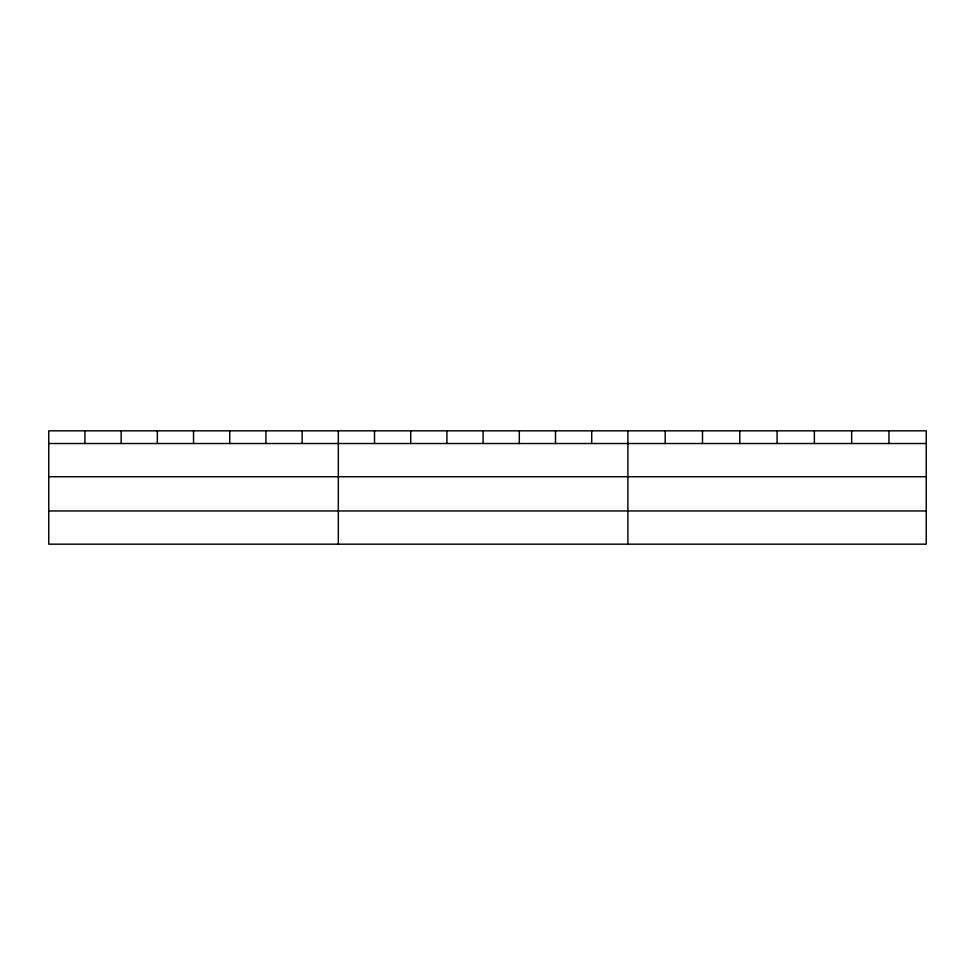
<?xml version="1.0" encoding="UTF-8"?>
<svg xmlns="http://www.w3.org/2000/svg" width="975" height="975" viewBox="0 0 975 975"><rect width="100%" height="100%" fill="white"/><g stroke="black" fill="none" stroke-linecap="round" stroke-linejoin="round"><path stroke-width="1.46" d="M926.25 476.726L926.25 430.828L48.75 430.828L48.75 544.172L926.25 544.172L926.25 476.726L48.75 476.726M48.75 443.515L926.25 443.515M48.75 510.961L926.25 510.961M888.956 430.828L888.956 443.515M851.662 430.828L851.662 443.515M814.369 430.828L814.369 443.515M777.075 430.828L777.075 443.515M739.781 430.828L739.781 443.515M702.487 430.828L702.487 443.515M665.194 430.828L665.194 443.515M627.9 430.828L627.9 544.172M591.703 430.828L591.703 443.515M555.506 430.828L555.506 443.515M519.309 430.828L519.309 443.515M483.112 430.828L483.112 443.515M446.916 430.828L446.916 443.515M410.719 430.828L410.719 443.515M374.522 430.828L374.522 443.515M338.325 430.828L338.325 544.172M302.128 430.828L302.128 443.515M265.931 430.828L265.931 443.515M229.734 430.828L229.734 443.515M193.538 430.828L193.538 443.515M157.341 430.828L157.341 443.515M121.144 430.828L121.144 443.515M84.947 430.828L84.947 443.515"/></g></svg>
